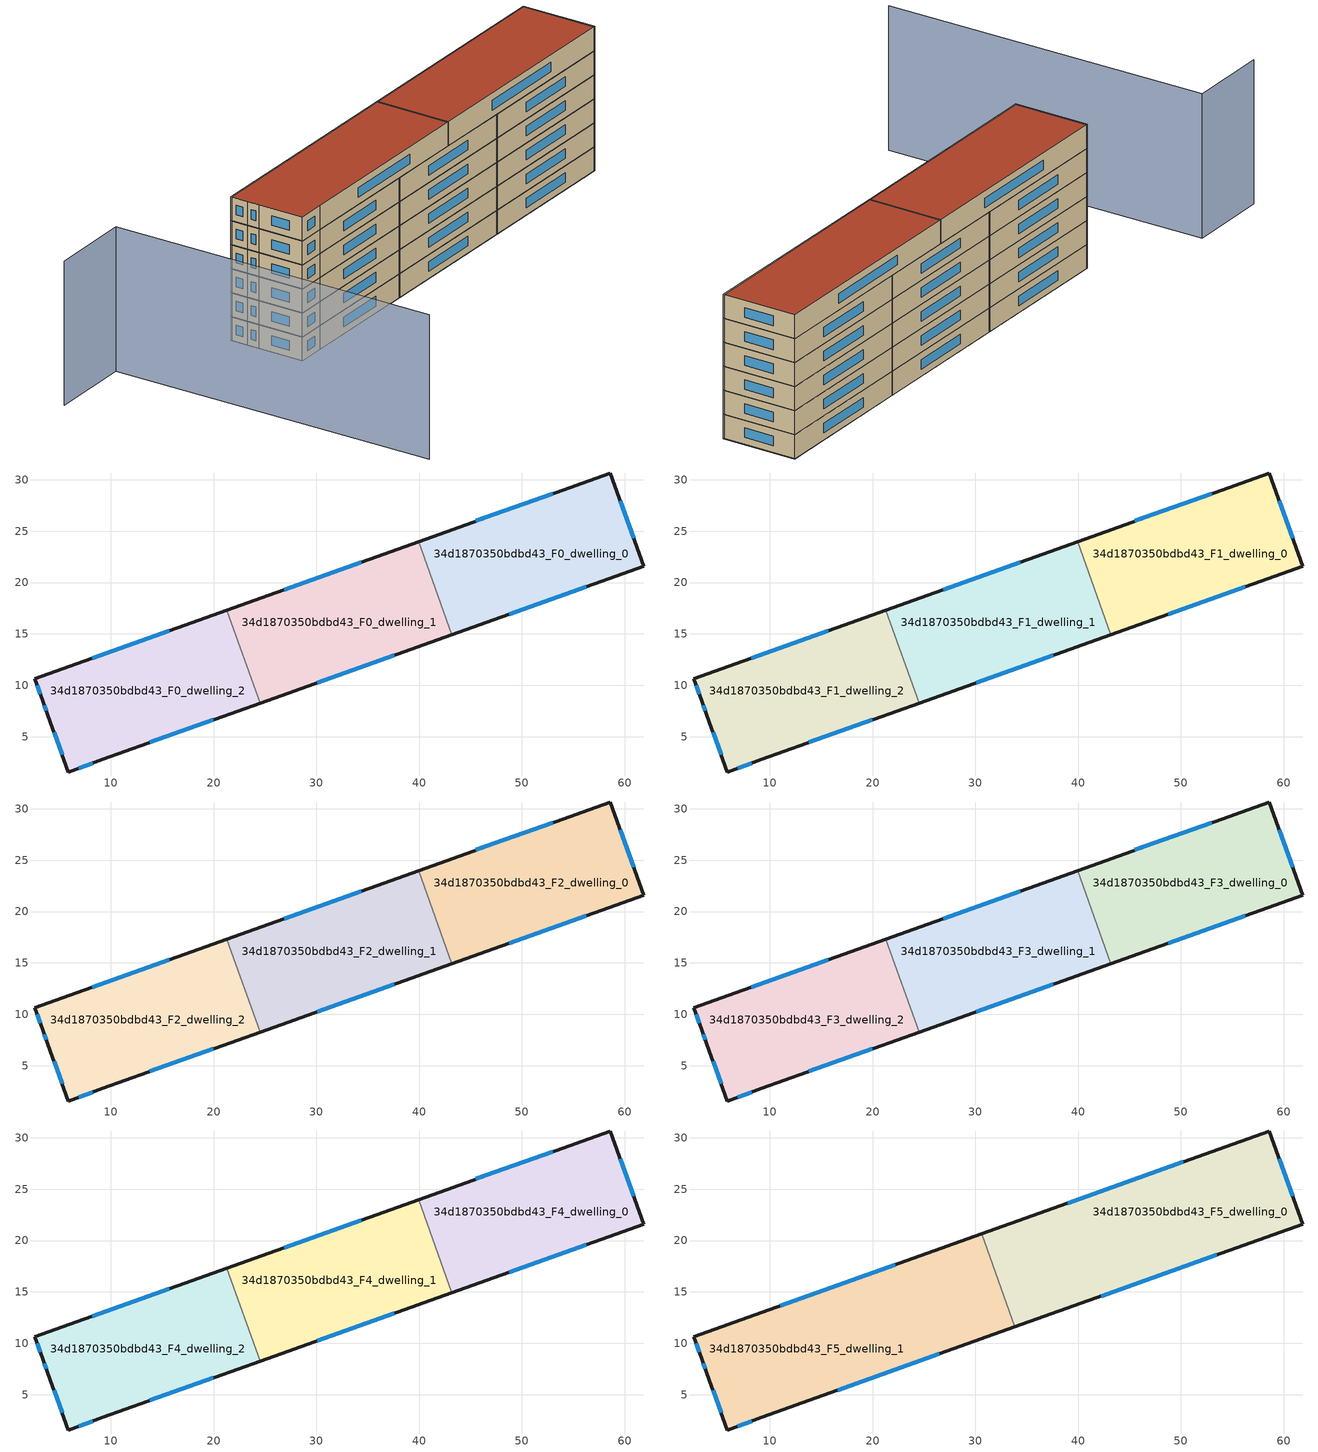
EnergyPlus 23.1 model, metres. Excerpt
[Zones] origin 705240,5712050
34d1870350bdbd43_F0_dwelling_0
 floor ground (EU_floor_Construction): 61.84,21.59 58.59,30.66 39.93,24 43.18,14.93 z0
 wall outside (EU_wall_Construction): 39.93,24 58.59,30.66 61.84,21.59 43.18,14.93 z0:3
 wall to 34d1870350bdbd43_F0_dwelling_1 (EU_wall_Construction): 43.18,14.93 39.93,24 z0:3
 window (EU_Window_Construction): 45.52,25.99 53,28.67 / 59.56,27.95 60.87,24.31 / 56.25,19.6 48.76,16.92 z0.9:2.1
34d1870350bdbd43_F0_dwelling_1
 floor ground (EU_floor_Construction): 43.18,14.93 39.93,24 21.27,17.33 24.51,8.26 z0
 wall outside (EU_wall_Construction): 21.27,17.33 39.93,24 / 43.18,14.93 24.51,8.26 z0:3
 wall to 34d1870350bdbd43_F0_dwelling_2 (EU_wall_Construction): 24.51,8.26 21.27,17.33 z0:3
 window (EU_Window_Construction): 26.86,19.32 34.35,22 / 37.59,12.93 30.1,10.26 z0.9:2.1
34d1870350bdbd43_F0_dwelling_2
 floor ground (EU_floor_Construction): 24.51,8.26 21.27,17.33 2.6,10.66 3.37,8.49 3.88,7.11 5.86,1.57 9.22,2.8 z0
 wall outside (EU_wall_Construction): 24.51,8.26 9.22,2.8 5.86,1.57 3.88,7.11 3.37,8.49 2.6,10.66 21.27,17.33 z0:3
 window (EU_Window_Construction): 19.94,6.63 13.8,4.44 / 8.22,2.43 6.87,1.94 / 5.27,3.23 4.47,5.45 / 3.73,7.52 3.52,8.08 / 3.14,9.14 2.83,10.01 / 8.19,12.65 15.68,15.33 z0.9:2.1
34d1870350bdbd43_F1_dwelling_0
 floor to 34d1870350bdbd43_F0_dwelling_0 (EU_floor_Construction): 61.84,21.59 58.59,30.66 39.93,24 43.18,14.93 z3
 wall outside (EU_wall_Construction): 39.93,24 58.59,30.66 61.84,21.59 43.18,14.93 z3:6
 wall to 34d1870350bdbd43_F1_dwelling_1 (EU_wall_Construction): 43.18,14.93 39.93,24 z3:6
 window (EU_Window_Construction): 45.52,25.99 53,28.67 / 59.56,27.95 60.87,24.31 / 56.25,19.6 48.76,16.92 z3.9:5.1
34d1870350bdbd43_F1_dwelling_1
 floor to 34d1870350bdbd43_F0_dwelling_1 (EU_floor_Construction): 43.18,14.93 39.93,24 21.27,17.33 24.51,8.26 z3
 wall outside (EU_wall_Construction): 21.27,17.33 39.93,24 / 43.18,14.93 24.51,8.26 z3:6
 wall to 34d1870350bdbd43_F1_dwelling_2 (EU_wall_Construction): 24.51,8.26 21.27,17.33 z3:6
 window (EU_Window_Construction): 26.86,19.32 34.35,22 / 37.59,12.93 30.1,10.26 z3.9:5.1
34d1870350bdbd43_F1_dwelling_2
 floor to 34d1870350bdbd43_F0_dwelling_2 (EU_floor_Construction): 24.51,8.26 21.27,17.33 2.6,10.66 3.37,8.49 3.88,7.11 5.86,1.57 9.22,2.8 z3
 wall outside (EU_wall_Construction): 24.51,8.26 9.22,2.8 5.86,1.57 3.88,7.11 3.37,8.49 2.6,10.66 21.27,17.33 z3:6
 window (EU_Window_Construction): 19.94,6.63 13.8,4.44 / 8.22,2.43 6.87,1.94 / 5.27,3.23 4.47,5.45 / 3.73,7.52 3.52,8.08 / 3.14,9.14 2.83,10.01 / 8.19,12.65 15.68,15.33 z3.9:5.1
34d1870350bdbd43_F2_dwelling_0
 floor to 34d1870350bdbd43_F1_dwelling_0 (EU_floor_Construction): 61.84,21.59 58.59,30.66 39.93,24 43.18,14.93 z6
 wall outside (EU_wall_Construction): 39.93,24 58.59,30.66 61.84,21.59 43.18,14.93 z6:9
 wall to 34d1870350bdbd43_F2_dwelling_1 (EU_wall_Construction): 43.18,14.93 39.93,24 z6:9
 window (EU_Window_Construction): 45.52,25.99 53,28.67 / 59.56,27.95 60.87,24.31 / 56.25,19.6 48.76,16.92 z6.9:8.1
34d1870350bdbd43_F2_dwelling_1
 floor to 34d1870350bdbd43_F1_dwelling_1 (EU_floor_Construction): 43.18,14.93 39.93,24 21.27,17.33 24.51,8.26 z6
 wall outside (EU_wall_Construction): 21.27,17.33 39.93,24 / 43.18,14.93 24.51,8.26 z6:9
 wall to 34d1870350bdbd43_F2_dwelling_2 (EU_wall_Construction): 24.51,8.26 21.27,17.33 z6:9
 window (EU_Window_Construction): 26.86,19.32 34.35,22 / 37.59,12.93 30.1,10.26 z6.9:8.1
34d1870350bdbd43_F2_dwelling_2
 floor to 34d1870350bdbd43_F1_dwelling_2 (EU_floor_Construction): 24.51,8.26 21.27,17.33 2.6,10.66 3.37,8.49 3.88,7.11 5.86,1.57 9.22,2.8 z6
 wall outside (EU_wall_Construction): 24.51,8.26 9.22,2.8 5.86,1.57 3.88,7.11 3.37,8.49 2.6,10.66 21.27,17.33 z6:9
 window (EU_Window_Construction): 19.94,6.63 13.8,4.44 / 8.22,2.43 6.87,1.94 / 5.27,3.23 4.47,5.45 / 3.73,7.52 3.52,8.08 / 3.14,9.14 2.83,10.01 / 8.19,12.65 15.68,15.33 z6.9:8.1
34d1870350bdbd43_F3_dwelling_0
 floor to 34d1870350bdbd43_F2_dwelling_0 (EU_floor_Construction): 61.84,21.59 58.59,30.66 39.93,24 43.18,14.93 z9
 wall outside (EU_wall_Construction): 39.93,24 58.59,30.66 61.84,21.59 43.18,14.93 z9:12
 wall to 34d1870350bdbd43_F3_dwelling_1 (EU_wall_Construction): 43.18,14.93 39.93,24 z9:12
 window (EU_Window_Construction): 45.52,25.99 53,28.67 / 59.56,27.95 60.87,24.31 / 56.25,19.6 48.76,16.92 z9.9:11.1
34d1870350bdbd43_F3_dwelling_1
 floor to 34d1870350bdbd43_F2_dwelling_1 (EU_floor_Construction): 43.18,14.93 39.93,24 21.27,17.33 24.51,8.26 z9
 wall outside (EU_wall_Construction): 21.27,17.33 39.93,24 / 43.18,14.93 24.51,8.26 z9:12
 wall to 34d1870350bdbd43_F3_dwelling_2 (EU_wall_Construction): 24.51,8.26 21.27,17.33 z9:12
 window (EU_Window_Construction): 26.86,19.32 34.35,22 / 37.59,12.93 30.1,10.26 z9.9:11.1
34d1870350bdbd43_F3_dwelling_2
 floor to 34d1870350bdbd43_F2_dwelling_2 (EU_floor_Construction): 24.51,8.26 21.27,17.33 2.6,10.66 3.37,8.49 3.88,7.11 5.86,1.57 9.22,2.8 z9
 wall outside (EU_wall_Construction): 24.51,8.26 9.22,2.8 5.86,1.57 3.88,7.11 3.37,8.49 2.6,10.66 21.27,17.33 z9:12
 window (EU_Window_Construction): 19.94,6.63 13.8,4.44 / 8.22,2.43 6.87,1.94 / 5.27,3.23 4.47,5.45 / 3.73,7.52 3.52,8.08 / 3.14,9.14 2.83,10.01 / 8.19,12.65 15.68,15.33 z9.9:11.1
34d1870350bdbd43_F4_dwelling_0
 floor to 34d1870350bdbd43_F3_dwelling_0 (EU_floor_Construction): 61.84,21.59 58.59,30.66 39.93,24 43.18,14.93 z12
 wall outside (EU_wall_Construction): 39.93,24 58.59,30.66 61.84,21.59 43.18,14.93 z12:15
 wall to 34d1870350bdbd43_F4_dwelling_1 (EU_wall_Construction): 43.18,14.93 39.93,24 z12:15
 window (EU_Window_Construction): 45.52,25.99 53,28.67 / 59.56,27.95 60.87,24.31 / 56.25,19.6 48.76,16.92 z12.9:14.1
34d1870350bdbd43_F4_dwelling_1
 floor to 34d1870350bdbd43_F3_dwelling_1 (EU_floor_Construction): 43.18,14.93 39.93,24 21.27,17.33 24.51,8.26 z12
 wall outside (EU_wall_Construction): 21.27,17.33 39.93,24 / 43.18,14.93 24.51,8.26 z12:15
 wall to 34d1870350bdbd43_F4_dwelling_2 (EU_wall_Construction): 24.51,8.26 21.27,17.33 z12:15
 window (EU_Window_Construction): 26.86,19.32 34.35,22 / 37.59,12.93 30.1,10.26 z12.9:14.1
34d1870350bdbd43_F4_dwelling_2
 floor to 34d1870350bdbd43_F3_dwelling_2 (EU_floor_Construction): 24.51,8.26 21.27,17.33 2.6,10.66 3.37,8.49 3.88,7.11 5.86,1.57 9.22,2.8 z12
 wall outside (EU_wall_Construction): 24.51,8.26 9.22,2.8 5.86,1.57 3.88,7.11 3.37,8.49 2.6,10.66 21.27,17.33 z12:15
 window (EU_Window_Construction): 19.94,6.63 13.8,4.44 / 8.22,2.43 6.87,1.94 / 5.27,3.23 4.47,5.45 / 3.73,7.52 3.52,8.08 / 3.14,9.14 2.83,10.01 / 8.19,12.65 15.68,15.33 z12.9:14.1
34d1870350bdbd43_F5_dwelling_0
 floor to 34d1870350bdbd43_F4_dwelling_0 (EU_floor_Construction): 61.84,21.59 58.59,30.66 39.93,24 43.18,14.93 z15
 floor to 34d1870350bdbd43_F4_dwelling_1 (EU_floor_Construction): 43.18,14.93 39.93,24 30.6,20.66 33.85,11.6 z15
 wall outside (EU_wall_Construction): 30.6,20.66 58.59,30.66 61.84,21.59 33.85,11.6 z15:18
 wall to 34d1870350bdbd43_F5_dwelling_1 (EU_wall_Construction): 33.85,11.6 30.6,20.66 z15:18
 window (EU_Window_Construction): 38.98,23.65 50.21,27.67 / 59.56,27.95 60.87,24.31 / 53.46,18.6 42.23,14.59 z15.9:17.1
 roof outside (EU_roof_Construction): 58.59,30.66 61.84,21.59 33.85,11.6 30.6,20.66 z18
34d1870350bdbd43_F5_dwelling_1
 floor to 34d1870350bdbd43_F4_dwelling_1 (EU_floor_Construction): 33.85,11.6 30.6,20.66 21.27,17.33 24.51,8.27 z15
 floor to 34d1870350bdbd43_F4_dwelling_2 (EU_floor_Construction): 24.51,8.27 21.27,17.33 2.6,10.66 3.37,8.49 3.88,7.11 5.86,1.57 9.22,2.8 z15
 wall outside (EU_wall_Construction): 33.85,11.6 9.22,2.8 5.86,1.57 3.88,7.11 3.37,8.49 2.6,10.66 30.6,20.66 z15:18
 window (EU_Window_Construction): 26.48,8.97 16.59,5.44 / 8.22,2.43 6.87,1.94 / 5.27,3.23 4.47,5.45 / 3.73,7.52 3.52,8.08 / 3.14,9.14 2.83,10.01 / 10.98,13.65 22.22,17.67 z15.9:17.1
 roof outside (EU_roof_Construction): 30.6,20.66 33.85,11.6 9.22,2.8 5.86,1.57 3.88,7.11 3.37,8.49 2.6,10.66 z18
shading: -22.45,8.42 -12.53,12.1 / -12.53,12.1 2.12,-27.33 z0:18
[Building]
EU S2 Campaign: North Axis=0; Terrain=City; Solar Distribution=FullExterior
[Site:Location]
London: Latitude=51.5; Longitude=-0.5; Time Zone=0; Elevation=25
[SizingPeriod:WeatherFileDays]
AnnualSizingPeriod: Begin Month=1; Begin Day of Month=1; End Month=12; End Day of Month=31; Day of Week for Start Day=Monday; Use Weather File Daylight Saving Period=No; Use Weather File Rain and Snow Indicators=No
[MATERIAL]
EU_InternalMass_Material: Roughness=MediumRough; Thickness=0.1; Conductivity=1; Density=1800; Specific Heat=900; Thermal Absorptance=0.9; Solar Absorptance=0.7; Visible Absorptance=0.7
[MATERIAL:NOMASS] Roughness=MediumRough; Thermal Absorptance=0.9; Solar Absorptance=0.7; Visible Absorptance=0.7
Name | Thermal Resistance
EU_wall_NoMass | 1.04674
EU_roof_NoMass | 4.32442
EU_floor_NoMass | 2.04616
[WINDOWMATERIAL:SIMPLEGLAZINGSYSTEM]
EU_Window_SimpleGlazing: UFactor=4.25843; Solar Heat Gain Coefficient=0.85; Visible Transmittance=0.85
[CONSTRUCTION]
EU_wall_Construction: EU_wall_NoMass
EU_roof_Construction: EU_roof_NoMass
EU_floor_Construction: EU_floor_NoMass
EU_InternalMass_Construction: EU_InternalMass_Material
EU_Window_Construction: EU_Window_SimpleGlazing
[ZONE] Type=1; Multiplier=1; Ceiling Height=autocalculate; Floor Area=autocalculate; Part of Total Floor Area=Yes
Name | Volume
34d1870350bdbd43_F0_dwelling_0; 34d1870350bdbd43_F1_dwelling_0; 34d1870350bdbd43_F2_dwelling_0; 34d1870350bdbd43_F3_dwelling_0; 34d1870350bdbd43_F4_dwelling_0 | 572.384
34d1870350bdbd43_F5_dwelling_0 | 858.551
34d1870350bdbd43_F0_dwelling_1; 34d1870350bdbd43_F1_dwelling_1; 34d1870350bdbd43_F2_dwelling_1; 34d1870350bdbd43_F3_dwelling_1; 34d1870350bdbd43_F4_dwelling_1 | 572.343
34d1870350bdbd43_F5_dwelling_1 | 858.543
34d1870350bdbd43_F0_dwelling_2; 34d1870350bdbd43_F1_dwelling_2; 34d1870350bdbd43_F2_dwelling_2; 34d1870350bdbd43_F3_dwelling_2; 34d1870350bdbd43_F4_dwelling_2 | 572.369
[INTERNALMASS] Construction=EU_InternalMass_Construction
Name | Zone or ZoneList | Surface Area
34d1870350bdbd43_F0_dwelling_0_EU_InternalMass | 34d1870350bdbd43_F0_dwelling_0 | 190.795
34d1870350bdbd43_F0_dwelling_1_EU_InternalMass | 34d1870350bdbd43_F0_dwelling_1 | 190.781
34d1870350bdbd43_F0_dwelling_2_EU_InternalMass | 34d1870350bdbd43_F0_dwelling_2 | 190.79
34d1870350bdbd43_F1_dwelling_0_EU_InternalMass | 34d1870350bdbd43_F1_dwelling_0 | 190.795
34d1870350bdbd43_F1_dwelling_1_EU_InternalMass | 34d1870350bdbd43_F1_dwelling_1 | 190.781
34d1870350bdbd43_F1_dwelling_2_EU_InternalMass | 34d1870350bdbd43_F1_dwelling_2 | 190.79
34d1870350bdbd43_F2_dwelling_0_EU_InternalMass | 34d1870350bdbd43_F2_dwelling_0 | 190.795
34d1870350bdbd43_F2_dwelling_1_EU_InternalMass | 34d1870350bdbd43_F2_dwelling_1 | 190.781
34d1870350bdbd43_F2_dwelling_2_EU_InternalMass | 34d1870350bdbd43_F2_dwelling_2 | 190.79
34d1870350bdbd43_F3_dwelling_0_EU_InternalMass | 34d1870350bdbd43_F3_dwelling_0 | 190.795
34d1870350bdbd43_F3_dwelling_1_EU_InternalMass | 34d1870350bdbd43_F3_dwelling_1 | 190.781
34d1870350bdbd43_F3_dwelling_2_EU_InternalMass | 34d1870350bdbd43_F3_dwelling_2 | 190.79
34d1870350bdbd43_F4_dwelling_0_EU_InternalMass | 34d1870350bdbd43_F4_dwelling_0 | 190.795
34d1870350bdbd43_F4_dwelling_1_EU_InternalMass | 34d1870350bdbd43_F4_dwelling_1 | 190.781
34d1870350bdbd43_F4_dwelling_2_EU_InternalMass | 34d1870350bdbd43_F4_dwelling_2 | 190.79
34d1870350bdbd43_F5_dwelling_0_EU_InternalMass | 34d1870350bdbd43_F5_dwelling_0 | 286.183
34d1870350bdbd43_F5_dwelling_1_EU_InternalMass | 34d1870350bdbd43_F5_dwelling_1 | 286.181
[OTHEREQUIPMENT] Fuel Type=Electricity; Design Level Calculation Method=Watts/Area; Power per Zone Floor Area=1; Fraction Latent=0; Fraction Radiant=0; Fraction Lost=0; Carbon Dioxide Generation Rate=0; EndUse Subcategory=EU_Step8_InternalGains
Name | Zone or ZoneList or Space or SpaceList | Schedule
EU_Step8_InternalGain_34d1870350bdbd43_F0_dwelling_0_f000 | 34d1870350bdbd43_F0_dwelling_0 | EU_Step8_GainSchedule_34d1870350bdbd43_F0_dwelling_0_f000
EU_Step8_InternalGain_34d1870350bdbd43_F0_dwelling_1_f000 | 34d1870350bdbd43_F0_dwelling_1 | EU_Step8_GainSchedule_34d1870350bdbd43_F0_dwelling_1_f000
EU_Step8_InternalGain_34d1870350bdbd43_F0_dwelling_2_f000 | 34d1870350bdbd43_F0_dwelling_2 | EU_Step8_GainSchedule_34d1870350bdbd43_F0_dwelling_2_f000
EU_Step8_InternalGain_34d1870350bdbd43_F1_dwelling_0_f000 | 34d1870350bdbd43_F1_dwelling_0 | EU_Step8_GainSchedule_34d1870350bdbd43_F1_dwelling_0_f000
EU_Step8_InternalGain_34d1870350bdbd43_F1_dwelling_1_f000 | 34d1870350bdbd43_F1_dwelling_1 | EU_Step8_GainSchedule_34d1870350bdbd43_F1_dwelling_1_f000
EU_Step8_InternalGain_34d1870350bdbd43_F1_dwelling_2_f000 | 34d1870350bdbd43_F1_dwelling_2 | EU_Step8_GainSchedule_34d1870350bdbd43_F1_dwelling_2_f000
EU_Step8_InternalGain_34d1870350bdbd43_F2_dwelling_0_f000 | 34d1870350bdbd43_F2_dwelling_0 | EU_Step8_GainSchedule_34d1870350bdbd43_F2_dwelling_0_f000
EU_Step8_InternalGain_34d1870350bdbd43_F2_dwelling_1_f000 | 34d1870350bdbd43_F2_dwelling_1 | EU_Step8_GainSchedule_34d1870350bdbd43_F2_dwelling_1_f000
EU_Step8_InternalGain_34d1870350bdbd43_F2_dwelling_2_f000 | 34d1870350bdbd43_F2_dwelling_2 | EU_Step8_GainSchedule_34d1870350bdbd43_F2_dwelling_2_f000
EU_Step8_InternalGain_34d1870350bdbd43_F3_dwelling_0_f000 | 34d1870350bdbd43_F3_dwelling_0 | EU_Step8_GainSchedule_34d1870350bdbd43_F3_dwelling_0_f000
EU_Step8_InternalGain_34d1870350bdbd43_F3_dwelling_1_f000 | 34d1870350bdbd43_F3_dwelling_1 | EU_Step8_GainSchedule_34d1870350bdbd43_F3_dwelling_1_f000
EU_Step8_InternalGain_34d1870350bdbd43_F3_dwelling_2_f000 | 34d1870350bdbd43_F3_dwelling_2 | EU_Step8_GainSchedule_34d1870350bdbd43_F3_dwelling_2_f000
EU_Step8_InternalGain_34d1870350bdbd43_F4_dwelling_0_f000 | 34d1870350bdbd43_F4_dwelling_0 | EU_Step8_GainSchedule_34d1870350bdbd43_F4_dwelling_0_f000
EU_Step8_InternalGain_34d1870350bdbd43_F4_dwelling_1_f000 | 34d1870350bdbd43_F4_dwelling_1 | EU_Step8_GainSchedule_34d1870350bdbd43_F4_dwelling_1_f000
EU_Step8_InternalGain_34d1870350bdbd43_F4_dwelling_2_f000 | 34d1870350bdbd43_F4_dwelling_2 | EU_Step8_GainSchedule_34d1870350bdbd43_F4_dwelling_2_f000
EU_Step8_InternalGain_34d1870350bdbd43_F5_dwelling_0_f000 | 34d1870350bdbd43_F5_dwelling_0 | EU_Step8_GainSchedule_34d1870350bdbd43_F5_dwelling_0_f000
EU_Step8_InternalGain_34d1870350bdbd43_F5_dwelling_1_f000 | 34d1870350bdbd43_F5_dwelling_1 | EU_Step8_GainSchedule_34d1870350bdbd43_F5_dwelling_1_f000
[ZONEVENTILATION:DESIGNFLOWRATE] Schedule=EU_AlwaysOn; Design Flow Rate Calculation Method=AirChanges/Hour; Air Changes per Hour=0.488719; Ventilation Type=Natural; Fan Pressure Rise=0; Fan Total Efficiency=1; Constant Term Coefficient=1; Temperature Term Coefficient=0; Velocity Term Coefficient=0; Velocity Squared Term Coefficient=0; Minimum Indoor Temperature=-100; Maximum Indoor Temperature=100; Delta Temperature=-100; Minimum Outdoor Temperature=-100; Maximum Outdoor Temperature=100; Maximum Wind Speed=40
Name | Zone or ZoneList or Space or SpaceList
EU_ConstantAir_34d1870350bdbd43_F0_dwelling_0 | 34d1870350bdbd43_F0_dwelling_0
EU_ConstantAir_34d1870350bdbd43_F0_dwelling_1 | 34d1870350bdbd43_F0_dwelling_1
EU_ConstantAir_34d1870350bdbd43_F0_dwelling_2 | 34d1870350bdbd43_F0_dwelling_2
EU_ConstantAir_34d1870350bdbd43_F1_dwelling_0 | 34d1870350bdbd43_F1_dwelling_0
EU_ConstantAir_34d1870350bdbd43_F1_dwelling_1 | 34d1870350bdbd43_F1_dwelling_1
EU_ConstantAir_34d1870350bdbd43_F1_dwelling_2 | 34d1870350bdbd43_F1_dwelling_2
EU_ConstantAir_34d1870350bdbd43_F2_dwelling_0 | 34d1870350bdbd43_F2_dwelling_0
EU_ConstantAir_34d1870350bdbd43_F2_dwelling_1 | 34d1870350bdbd43_F2_dwelling_1
EU_ConstantAir_34d1870350bdbd43_F2_dwelling_2 | 34d1870350bdbd43_F2_dwelling_2
EU_ConstantAir_34d1870350bdbd43_F3_dwelling_0 | 34d1870350bdbd43_F3_dwelling_0
EU_ConstantAir_34d1870350bdbd43_F3_dwelling_1 | 34d1870350bdbd43_F3_dwelling_1
EU_ConstantAir_34d1870350bdbd43_F3_dwelling_2 | 34d1870350bdbd43_F3_dwelling_2
EU_ConstantAir_34d1870350bdbd43_F4_dwelling_0 | 34d1870350bdbd43_F4_dwelling_0
EU_ConstantAir_34d1870350bdbd43_F4_dwelling_1 | 34d1870350bdbd43_F4_dwelling_1
EU_ConstantAir_34d1870350bdbd43_F4_dwelling_2 | 34d1870350bdbd43_F4_dwelling_2
EU_ConstantAir_34d1870350bdbd43_F5_dwelling_0 | 34d1870350bdbd43_F5_dwelling_0
EU_ConstantAir_34d1870350bdbd43_F5_dwelling_1 | 34d1870350bdbd43_F5_dwelling_1
[HVACTEMPLATE:THERMOSTAT] Constant Heating Setpoint=20; Constant Cooling Setpoint=50
EU_HeatOnly_34d1870350bdbd43_F0_dwelling_0; EU_HeatOnly_34d1870350bdbd43_F0_dwelling_1; EU_HeatOnly_34d1870350bdbd43_F0_dwelling_2; EU_HeatOnly_34d1870350bdbd43_F1_dwelling_0; EU_HeatOnly_34d1870350bdbd43_F1_dwelling_1; EU_HeatOnly_34d1870350bdbd43_F1_dwelling_2; EU_HeatOnly_34d1870350bdbd43_F2_dwelling_0; EU_HeatOnly_34d1870350bdbd43_F2_dwelling_1; EU_HeatOnly_34d1870350bdbd43_F2_dwelling_2; EU_HeatOnly_34d1870350bdbd43_F3_dwelling_0; EU_HeatOnly_34d1870350bdbd43_F3_dwelling_1; EU_HeatOnly_34d1870350bdbd43_F3_dwelling_2; EU_HeatOnly_34d1870350bdbd43_F4_dwelling_0; EU_HeatOnly_34d1870350bdbd43_F4_dwelling_1; EU_HeatOnly_34d1870350bdbd43_F4_dwelling_2; EU_HeatOnly_34d1870350bdbd43_F5_dwelling_0; EU_HeatOnly_34d1870350bdbd43_F5_dwelling_1
[HVACTEMPLATE:ZONE:IDEALLOADSAIRSYSTEM] System Availability Schedule=EU_AlwaysOn; Maximum Heating Supply Air Temperature=50; Minimum Cooling Supply Air Temperature=13; Maximum Heating Supply Air Humidity Ratio=0.0156; Minimum Cooling Supply Air Humidity Ratio=0.0077; Heating Limit=NoLimit; Cooling Limit=NoLimit; Heating Availability Schedule=EU_AlwaysOn; Cooling Availability Schedule=EU_CoolingOff; Dehumidification Control Type=ConstantSensibleHeatRatio; Cooling Sensible Heat Ratio=0.7; Dehumidification Setpoint=60; Humidification Control Type=None; Humidification Setpoint=30; Outdoor Air Method=None; Outdoor Air Flow Rate per Person=0.00944; Outdoor Air Flow Rate per Zone Floor Area=0; Outdoor Air Flow Rate per Zone=0; Demand Controlled Ventilation Type=None; Outdoor Air Economizer Type=NoEconomizer; Heat Recovery Type=None; Sensible Heat Recovery Effectiveness=0.7; Latent Heat Recovery Effectiveness=0.65
Name | Template Thermostat
34d1870350bdbd43_F0_dwelling_0 | EU_HeatOnly_34d1870350bdbd43_F0_dwelling_0
34d1870350bdbd43_F0_dwelling_1 | EU_HeatOnly_34d1870350bdbd43_F0_dwelling_1
34d1870350bdbd43_F0_dwelling_2 | EU_HeatOnly_34d1870350bdbd43_F0_dwelling_2
34d1870350bdbd43_F1_dwelling_0 | EU_HeatOnly_34d1870350bdbd43_F1_dwelling_0
34d1870350bdbd43_F1_dwelling_1 | EU_HeatOnly_34d1870350bdbd43_F1_dwelling_1
34d1870350bdbd43_F1_dwelling_2 | EU_HeatOnly_34d1870350bdbd43_F1_dwelling_2
34d1870350bdbd43_F2_dwelling_0 | EU_HeatOnly_34d1870350bdbd43_F2_dwelling_0
34d1870350bdbd43_F2_dwelling_1 | EU_HeatOnly_34d1870350bdbd43_F2_dwelling_1
34d1870350bdbd43_F2_dwelling_2 | EU_HeatOnly_34d1870350bdbd43_F2_dwelling_2
34d1870350bdbd43_F3_dwelling_0 | EU_HeatOnly_34d1870350bdbd43_F3_dwelling_0
34d1870350bdbd43_F3_dwelling_1 | EU_HeatOnly_34d1870350bdbd43_F3_dwelling_1
34d1870350bdbd43_F3_dwelling_2 | EU_HeatOnly_34d1870350bdbd43_F3_dwelling_2
34d1870350bdbd43_F4_dwelling_0 | EU_HeatOnly_34d1870350bdbd43_F4_dwelling_0
34d1870350bdbd43_F4_dwelling_1 | EU_HeatOnly_34d1870350bdbd43_F4_dwelling_1
34d1870350bdbd43_F4_dwelling_2 | EU_HeatOnly_34d1870350bdbd43_F4_dwelling_2
34d1870350bdbd43_F5_dwelling_0 | EU_HeatOnly_34d1870350bdbd43_F5_dwelling_0
34d1870350bdbd43_F5_dwelling_1 | EU_HeatOnly_34d1870350bdbd43_F5_dwelling_1
[SIZING:ZONE] Zone Cooling Design Supply Air Temperature Input Method=SupplyAirTemperature; Zone Cooling Design Supply Air Temperature=13; Zone Heating Design Supply Air Temperature Input Method=SupplyAirTemperature; Zone Heating Design Supply Air Temperature=50; Zone Cooling Design Supply Air Humidity Ratio=0.008; Zone Heating Design Supply Air Humidity Ratio=0.008; Cooling Design Air Flow Method=DesignDay; Cooling Design Air Flow Rate=0; Cooling Minimum Air Flow per Zone Floor Area=0.000762; Cooling Minimum Air Flow=0; Cooling Minimum Air Flow Fraction=0.2; Heating Design Air Flow Method=DesignDay; Heating Design Air Flow Rate=0; Heating Maximum Air Flow per Zone Floor Area=0.002032; Heating Maximum Air Flow=0.141576; Heating Maximum Air Flow Fraction=0.3; Account for Dedicated Outdoor Air System=No; Dedicated Outdoor Air System Control Strategy=NeutralSupplyAir; Dedicated Outdoor Air Low Setpoint Temperature for Design=autosize; Dedicated Outdoor Air High Setpoint Temperature for Design=autosize; Zone Load Sizing Method=Sensible Load Only No Latent Load; Zone Latent Cooling Design Supply Air Humidity Ratio Input Method=HumidityRatioDifference; Zone Cooling Design Supply Air Humidity Ratio Difference=0.005; Zone Latent Heating Design Supply Air Humidity Ratio Input Method=HumidityRatioDifference; Zone Humidification Design Supply Air Humidity Ratio Difference=0.005
34d1870350bdbd43_F0_dwelling_0; 34d1870350bdbd43_F0_dwelling_1; 34d1870350bdbd43_F0_dwelling_2; 34d1870350bdbd43_F1_dwelling_0; 34d1870350bdbd43_F1_dwelling_1; 34d1870350bdbd43_F1_dwelling_2; 34d1870350bdbd43_F2_dwelling_0; 34d1870350bdbd43_F2_dwelling_1; 34d1870350bdbd43_F2_dwelling_2; 34d1870350bdbd43_F3_dwelling_0; 34d1870350bdbd43_F3_dwelling_1; 34d1870350bdbd43_F3_dwelling_2; 34d1870350bdbd43_F4_dwelling_0; 34d1870350bdbd43_F4_dwelling_1; 34d1870350bdbd43_F4_dwelling_2; 34d1870350bdbd43_F5_dwelling_0; 34d1870350bdbd43_F5_dwelling_1
[SCHEDULE:CONSTANT]
Name | Hourly Value
EU_AlwaysOn | 1
EU_CoolingOff | 0
[SCHEDULE:FILE] Column Number=1; Rows to Skip at Top=0; Number of Hours of Data=8760; Column Separator=Comma; Interpolate to Timestep=No; Minutes per Item=60; Adjust Schedule for Daylight Savings=Yes
Name | File
EU_Step8_GainSchedule_34d1870350bdbd43_F0_dwelling_0_f000 | ../../schedules/34d1870350bdbd43/34d1870350bdbd43_F0_dwelling_0_f000_gain.csv
EU_Step8_GainSchedule_34d1870350bdbd43_F0_dwelling_1_f000 | ../../schedules/34d1870350bdbd43/34d1870350bdbd43_F0_dwelling_1_f000_gain.csv
EU_Step8_GainSchedule_34d1870350bdbd43_F0_dwelling_2_f000 | ../../schedules/34d1870350bdbd43/34d1870350bdbd43_F0_dwelling_2_f000_gain.csv
EU_Step8_GainSchedule_34d1870350bdbd43_F1_dwelling_0_f000 | ../../schedules/34d1870350bdbd43/34d1870350bdbd43_F1_dwelling_0_f000_gain.csv
EU_Step8_GainSchedule_34d1870350bdbd43_F1_dwelling_1_f000 | ../../schedules/34d1870350bdbd43/34d1870350bdbd43_F1_dwelling_1_f000_gain.csv
EU_Step8_GainSchedule_34d1870350bdbd43_F1_dwelling_2_f000 | ../../schedules/34d1870350bdbd43/34d1870350bdbd43_F1_dwelling_2_f000_gain.csv
EU_Step8_GainSchedule_34d1870350bdbd43_F2_dwelling_0_f000 | ../../schedules/34d1870350bdbd43/34d1870350bdbd43_F2_dwelling_0_f000_gain.csv
EU_Step8_GainSchedule_34d1870350bdbd43_F2_dwelling_1_f000 | ../../schedules/34d1870350bdbd43/34d1870350bdbd43_F2_dwelling_1_f000_gain.csv
EU_Step8_GainSchedule_34d1870350bdbd43_F2_dwelling_2_f000 | ../../schedules/34d1870350bdbd43/34d1870350bdbd43_F2_dwelling_2_f000_gain.csv
EU_Step8_GainSchedule_34d1870350bdbd43_F3_dwelling_0_f000 | ../../schedules/34d1870350bdbd43/34d1870350bdbd43_F3_dwelling_0_f000_gain.csv
EU_Step8_GainSchedule_34d1870350bdbd43_F3_dwelling_1_f000 | ../../schedules/34d1870350bdbd43/34d1870350bdbd43_F3_dwelling_1_f000_gain.csv
EU_Step8_GainSchedule_34d1870350bdbd43_F3_dwelling_2_f000 | ../../schedules/34d1870350bdbd43/34d1870350bdbd43_F3_dwelling_2_f000_gain.csv
EU_Step8_GainSchedule_34d1870350bdbd43_F4_dwelling_0_f000 | ../../schedules/34d1870350bdbd43/34d1870350bdbd43_F4_dwelling_0_f000_gain.csv
EU_Step8_GainSchedule_34d1870350bdbd43_F4_dwelling_1_f000 | ../../schedules/34d1870350bdbd43/34d1870350bdbd43_F4_dwelling_1_f000_gain.csv
EU_Step8_GainSchedule_34d1870350bdbd43_F4_dwelling_2_f000 | ../../schedules/34d1870350bdbd43/34d1870350bdbd43_F4_dwelling_2_f000_gain.csv
EU_Step8_GainSchedule_34d1870350bdbd43_F5_dwelling_0_f000 | ../../schedules/34d1870350bdbd43/34d1870350bdbd43_F5_dwelling_0_f000_gain.csv
EU_Step8_GainSchedule_34d1870350bdbd43_F5_dwelling_1_f000 | ../../schedules/34d1870350bdbd43/34d1870350bdbd43_F5_dwelling_1_f000_gain.csv
